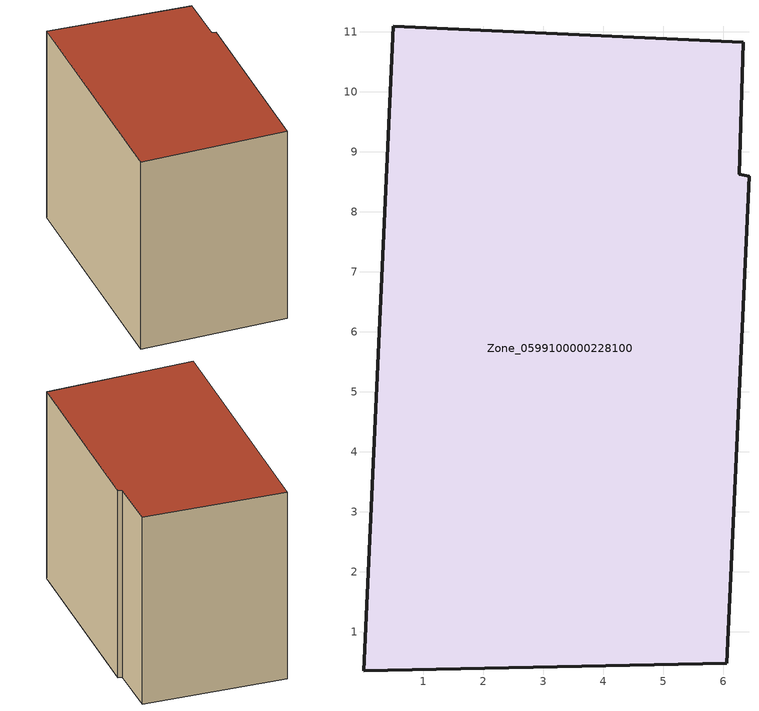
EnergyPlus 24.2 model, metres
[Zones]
Zone_0599100000228100
 floor ground (C_G): 0,0.35 0.5,11.09 6.34,10.83 6.27,8.62 6.43,8.59 6.06,0.48 z1.55
 wall outside (C_F): 0,0.35 6.06,0.48 6.43,8.59 6.27,8.62 6.34,10.83 0.5,11.09 0,0.35 z1.55:9.71
 roof outside (C_R): 0.5,11.09 0,0.35 6.06,0.48 6.43,8.59 6.27,8.62 6.34,10.83 z9.71
[BUILDING]
Pand.0599100000228100: North Axis=0; Terrain=City; Loads Convergence Tolerance Value=0.04; Temperature Convergence Tolerance Value=0.4; Solar Distribution=FullExterior; Maximum Number of Warmup Days=25; Minimum Number of Warmup Days=1
[Site:Location]
Rotterdam.The.Hague.AP_ZH_NLD Design_Conditions: Latitude=51.96; Longitude=4.45; Time Zone=1; Elevation=-4.5
[SITE:GROUNDTEMPERATURE:BUILDINGSURFACE]
18, 18, 18, 18, 18, 18, 18, 18, 18, 18, 18, 18
[MATERIAL] Thermal Absorptance=0.9; Solar Absorptance=0.7; Visible Absorptance=0.7
Name | Roughness | Thickness | Conductivity | Density | Specific Heat
G.TC.1946-1964 | MediumSmooth | 0.15 | 1 | 540 | 1210
F.TC.1946-1964 | Rough | 0.3 | 0.857143 | 1920 | 840
R.TC.1946-1964 | MediumRough | 0.2 | 0.235294 | 1500 | 1000
[CONSTRUCTION]
C_G: G.TC.1946-1964
C_F: F.TC.1946-1964
C_R: R.TC.1946-1964
[ZONE]
Zone_0599100000228100: Type=1; Multiplier=1; Ceiling Height=Autocalculate; Volume=Autocalculate; Floor Area=autocalculate; Part of Total Floor Area=Yes
[ZONEINFILTRATION:DESIGNFLOWRATE]
Infil_Zone_0599100000228100: Zone or ZoneList or Space or SpaceList=Zone_0599100000228100; Schedule=AlwaysOn; Design Flow Rate Calculation Method=Flow/Area; Flow Rate per Floor Area=0.003; Constant Term Coefficient=1; Temperature Term Coefficient=0; Velocity Term Coefficient=0; Velocity Squared Term Coefficient=0
[HVACTEMPLATE:ZONE:IDEALLOADSAIRSYSTEM]
Zone_0599100000228100: Maximum Heating Supply Air Temperature=50; Minimum Cooling Supply Air Temperature=13; Maximum Heating Supply Air Humidity Ratio=0.0156; Minimum Cooling Supply Air Humidity Ratio=0.0077; Heating Limit=NoLimit; Cooling Limit=NoLimit; Dehumidification Control Type=ConstantSensibleHeatRatio; Cooling Sensible Heat Ratio=0.7; Dehumidification Setpoint=60; Humidification Control Type=None; Humidification Setpoint=30; Outdoor Air Method=None; Outdoor Air Flow Rate per Person=0.00944; Outdoor Air Flow Rate per Zone Floor Area=0; Outdoor Air Flow Rate per Zone=0; Demand Controlled Ventilation Type=None; Outdoor Air Economizer Type=NoEconomizer; Heat Recovery Type=None; Sensible Heat Recovery Effectiveness=0.7; Latent Heat Recovery Effectiveness=0.65
[ZONECONTROL:THERMOSTAT]
ThermostatControl_Zone_0599100000228100: Zone or ZoneList=Zone_0599100000228100; Control Type Schedule=DualSetpointControlType; Control 1=Thermostat_Zone_0599100000228100; Temperature Difference Between Cutout And Setpoint=0
[THERMOSTATSETPOINT:DUALSETPOINT]
Thermostat_Zone_0599100000228100: Heating Setpoint Temperature Schedule=HeatingSetpoint_Zone_0599100000228100; Cooling Setpoint Temperature Schedule=CoolingSetpoint_Zone_0599100000228100
[SCHEDULE:COMPACT]
HeatingSetpoint_Zone_0599100000228100: Through: 12/31, For: AllDays, Until: 24:00, 21
CoolingSetpoint_Zone_0599100000228100: Through: 12/31, For: AllDays, Until: 24:00, 24
DualSetpointControlType: Through: 12/31, For: AllDays, Until: 24:00, 4
AlwaysOn: Through: 12/31, For: AllDays, Until: 24:00, 1
